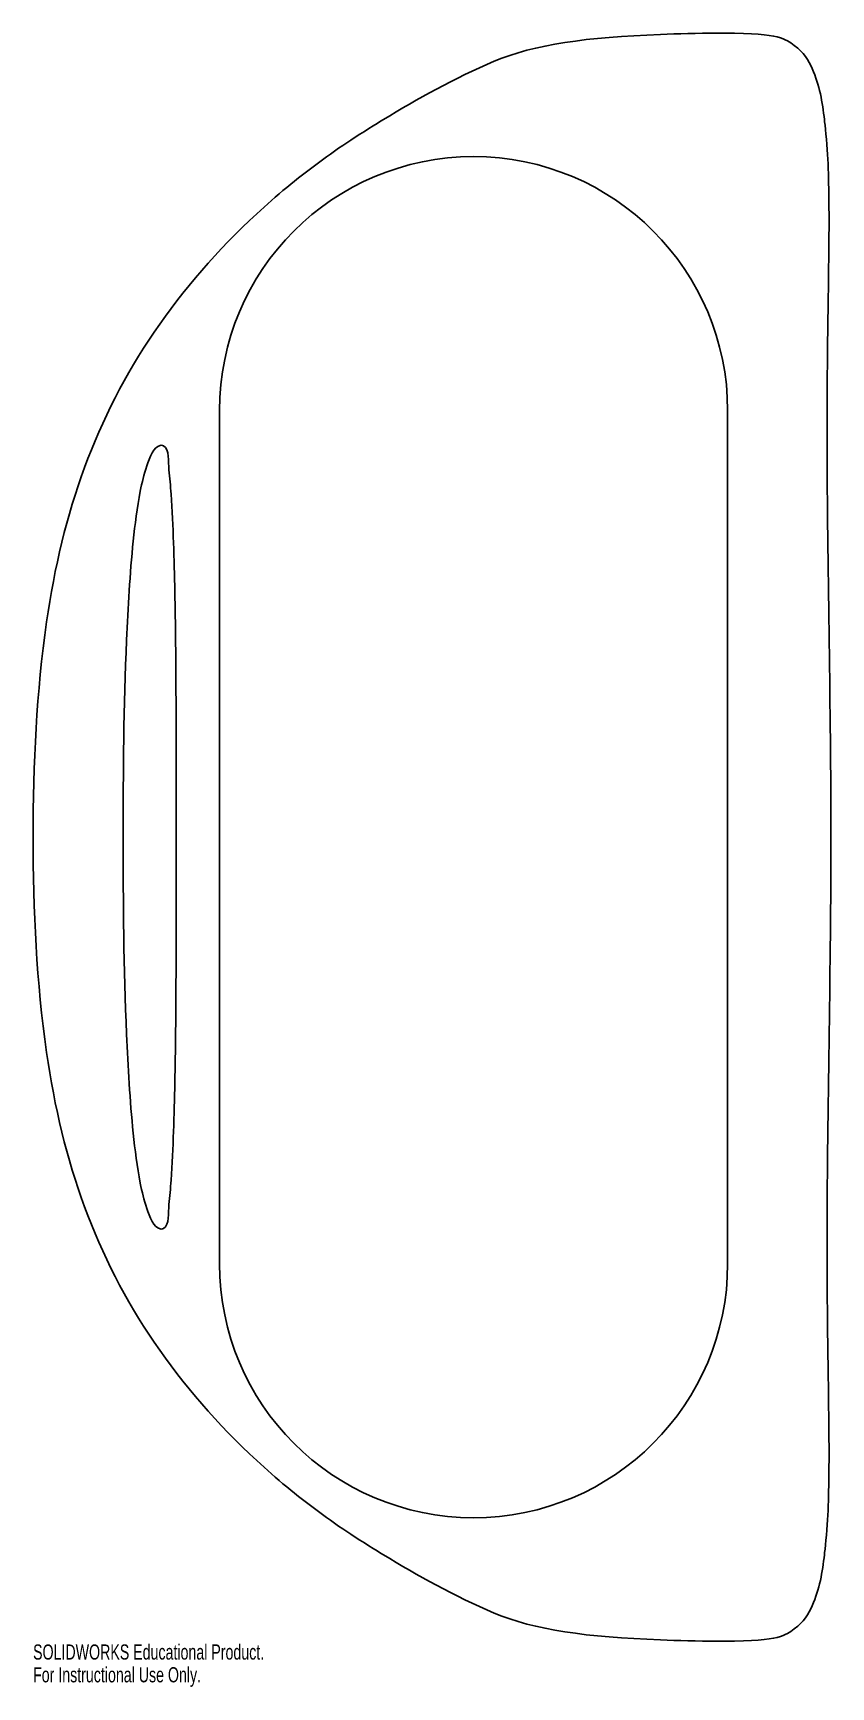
# Model space of a CAD drawing. Header units: millimetres. Extents: x -271 to -17, y -271 to 256.
import ezdxf

# ---------------------------------------------------------------- set-up
doc = ezdxf.new("R2010")
doc.units = ezdxf.units.MM
doc.styles.add('SLDTEXTSTYLE0', font='TXT', dxfattribs={"width": 0.7})

msp = doc.modelspace()

# ---------------------------------------------------------------- linework, layer by layer
at = {"color": 7, "linetype": 'Continuous', "lineweight": 25}
for p, q in [((-212, 136), (-212, -136)), ((-50, -136), (-50, 136))]:
    msp.add_line(p, q, dxfattribs=at)
for centre, start, end in [((-131, 136), 0, 180), ((-131, -136), 180, 360)]:
    msp.add_arc(centre, 81, start, end, dxfattribs=at)
for points, knots in [([(-159.76, 228.8), (-148.99, 235.39), (-137.1, 241.98), (-111.67, 252.81), (-94.72, 255.08), (-71.45, 255.94)], [0, 0, 0, 0, 0.5, 0.5, 1, 1, 1, 1]), ([(-19.16, 228.8), (-19.79, 234.31), (-20.67, 239.76), (-24.25, 247.7), (-25.67, 250.29), (-31.85, 254.59), (-32.76, 256.26), (-51.01, 256.38)], [0, 0, 0, 0, 0.5, 0.5, 0.75, 0.75, 1, 1, 1, 1]), ([(-159.76, 228.8), (-161.76, 227.59), (-166.62, 224.6), (-173.6, 219.98), (-177.07, 217.55), (-187.31, 209.99), (-193.93, 204.52), (-212.57, 187.3), (-223.57, 174.62), (-251.33, 133.95), (-262.1, 103.68), (-267.13, 68.61)], [0, 0, 0, 0, 0.0625, 0.0625, 0.125, 0.125, 0.25, 0.25, 0.5, 0.5, 1, 1, 1, 1]), ([(-19.16, 228.8), (-18.98, 227.34), (-18.39, 221.65), (-17.93, 213.7), (-17.81, 209.52), (-17.61, 196.77), (-17.72, 187.82), (-18.1, 160.56), (-18.37, 141.38), (-18.15, 82.97), (-17.08, 41.68), (-17.08, 0)], [0, 0, 0, 0, 0.0625, 0.0625, 0.125, 0.125, 0.25, 0.25, 0.5, 0.5, 1, 1, 1, 1]), ([(-242.74, 0), (-242.74, 20.92), (-242.52, 41.85), (-241.19, 73.32), (-240.59, 83.8), (-238.95, 99.7), (-238.29, 105), (-236.72, 113.01), (-236.1, 115.71), (-234.28, 121.02), (-233.14, 124.56), (-230.57, 124.94)], [0, 0, 0, 0, 0.5, 0.5, 0.75, 0.75, 0.875, 0.875, 0.9375, 0.9375, 1, 1, 1, 1]), ([(-225.84, 0), (-225.84, 20.81), (-225.78, 41.73), (-226.12, 73.03), (-226.3, 83.45), (-226.86, 99.04), (-227.09, 104.23), (-227.63, 111.98), (-227.83, 114.56), (-228.41, 119.73), (-227.79, 123.64), (-229.9, 124.73)], [0, 0, 0, 0, 0.5, 0.5, 0.75, 0.75, 0.875, 0.875, 0.9375, 0.9375, 1, 1, 1, 1]), ([(-242.74, 0), (-242.74, -20.92), (-242.52, -41.85), (-241.19, -73.32), (-240.59, -83.8), (-238.95, -99.7), (-238.29, -105), (-236.72, -113.01), (-236.1, -115.71), (-234.28, -121.02), (-233.14, -124.56), (-230.57, -124.94)], [0, 0, 0, 0, 0.5, 0.5, 0.75, 0.75, 0.875, 0.875, 0.9375, 0.9375, 1, 1, 1, 1]), ([(-225.84, 0), (-225.84, -20.81), (-225.78, -41.73), (-226.12, -73.03), (-226.3, -83.45), (-226.86, -99.04), (-227.09, -104.23), (-227.63, -111.98), (-227.83, -114.56), (-228.41, -119.73), (-227.79, -123.64), (-229.9, -124.73)], [0, 0, 0, 0, 0.5, 0.5, 0.75, 0.75, 0.875, 0.875, 0.9375, 0.9375, 1, 1, 1, 1]), ([(-19.16, -228.8), (-18.98, -227.34), (-18.39, -221.65), (-17.93, -213.7), (-17.81, -209.52), (-17.61, -196.77), (-17.72, -187.82), (-18.1, -160.56), (-18.37, -141.38), (-18.15, -82.97), (-17.08, -41.68), (-17.08, 0)], [0, 0, 0, 0, 0.0625, 0.0625, 0.125, 0.125, 0.25, 0.25, 0.5, 0.5, 1, 1, 1, 1]), ([(-159.76, -228.8), (-161.76, -227.59), (-166.62, -224.6), (-173.6, -219.98), (-177.07, -217.55), (-187.31, -209.99), (-193.93, -204.52), (-212.57, -187.3), (-223.57, -174.62), (-251.33, -133.95), (-262.1, -103.68), (-267.13, -68.61)], [0, 0, 0, 0, 0.0625, 0.0625, 0.125, 0.125, 0.25, 0.25, 0.5, 0.5, 1, 1, 1, 1]), ([(-159.76, -228.8), (-148.99, -235.39), (-137.1, -241.98), (-111.67, -252.81), (-94.72, -255.08), (-71.45, -255.94)], [0, 0, 0, 0, 0.5, 0.5, 1, 1, 1, 1]), ([(-19.16, -228.8), (-19.79, -234.31), (-20.67, -239.76), (-24.25, -247.7), (-25.67, -250.29), (-31.85, -254.59), (-32.76, -256.26), (-51.01, -256.38)], [0, 0, 0, 0, 0.5, 0.5, 0.75, 0.75, 1, 1, 1, 1])]:
    msp.add_open_spline(points, degree=3, knots=knots, dxfattribs=at)
for points in [[(-53.23, 256.38), (-59.75, 256.35), (-65.76, 256.15), (-71.45, 255.94)], [(-52.03, 256.38), (-52.43, 256.38), (-52.83, 256.38), (-53.23, 256.38)], [(-52.01, 256.38), (-52.02, 256.38), (-52.02, 256.38), (-52.03, 256.38)], [(-51.98, 256.38), (-51.99, 256.38), (-52, 256.38), (-52.01, 256.38)], [(-51.81, 256.38), (-51.86, 256.38), (-51.92, 256.38), (-51.98, 256.38)], [(-51.01, 256.38), (-51.28, 256.38), (-51.54, 256.38), (-51.81, 256.38)], [(-229.9, 124.73), (-230.1, 124.84), (-230.32, 124.98), (-230.57, 124.94)], [(-267.13, 68.61), (-270.31, 46.45), (-271.44, 23.34), (-271.44, 0)], [(-267.13, -68.61), (-270.31, -46.45), (-271.44, -23.34), (-271.44, 0)], [(-229.9, -124.73), (-230.1, -124.84), (-230.32, -124.98), (-230.57, -124.94)], [(-53.23, -256.38), (-59.75, -256.35), (-65.76, -256.15), (-71.45, -255.94)], [(-52.03, -256.38), (-52.43, -256.38), (-52.83, -256.38), (-53.23, -256.38)], [(-52.01, -256.38), (-52.02, -256.38), (-52.02, -256.38), (-52.03, -256.38)], [(-51.98, -256.38), (-51.99, -256.38), (-52, -256.38), (-52.01, -256.38)], [(-51.81, -256.38), (-51.86, -256.38), (-51.92, -256.38), (-51.98, -256.38)], [(-51.01, -256.38), (-51.28, -256.38), (-51.54, -256.38), (-51.81, -256.38)]]:
    msp.add_open_spline(points, degree=3, dxfattribs=at)

# ---------------------------------------------------------------- texts
at = {"color": 7, "linetype": 'Continuous', "char_height": 4.8336, "attachment_point": 1, "style": 'SLDTEXTSTYLE0'}
for s, insert in [('SOLIDWORKS Educational Product.', (-271.44, -257.4)), ('For Instructional Use Only.', (-271.44, -264.65))]:
    msp.add_mtext(s, dxfattribs=dict(at, insert=insert))

doc.saveas('drawing.dxf')
